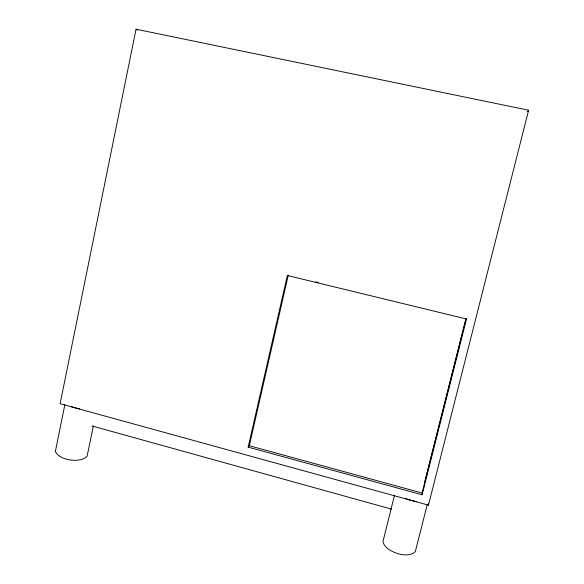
<?xml version="1.0" encoding="UTF-8"?>
<svg xmlns="http://www.w3.org/2000/svg" width="584" height="584" viewBox="0 0 584 584"><rect width="100%" height="100%" fill="white"/><g stroke="black" fill="none" stroke-linecap="round" stroke-linejoin="round"><path stroke-width="0.88" d="M422.086 494.779L422.123 493.013L466.207 318.375L466.47 319.003L422.086 494.779L248.171 447.14L287.364 275.487L466.47 319.003M55.385 451.417L64.853 404.683M136.05 29.2L60.108 403.719L428.452 505.138L528.622 110.23L136.05 29.2L137.547 30.215M93.367 425.977L87.111 456.111C80.957 463.557 58.714 460.477 55.378 451.286M248.171 447.14L249.31 445.731L288.27 275.166M394.536 495.101L382.936 541.726C384.98 551.887 408.362 559.574 415.341 551.537L427.247 504.554M424.816 481.537L465.623 319.835M527.418 111.602L528.622 110.23M315.718 281.831L318.368 282.474M249.31 445.731L422.123 493.013M91.878 425.918L391.557 509.139M428.444 503.328L428.452 505.138M416.553 501.619A17.046 5.11 16.6 0 1 405.325 498.349M79.577 408.858A16.155 4.548 9.2 0 1 70.934 406.479"/></g></svg>
